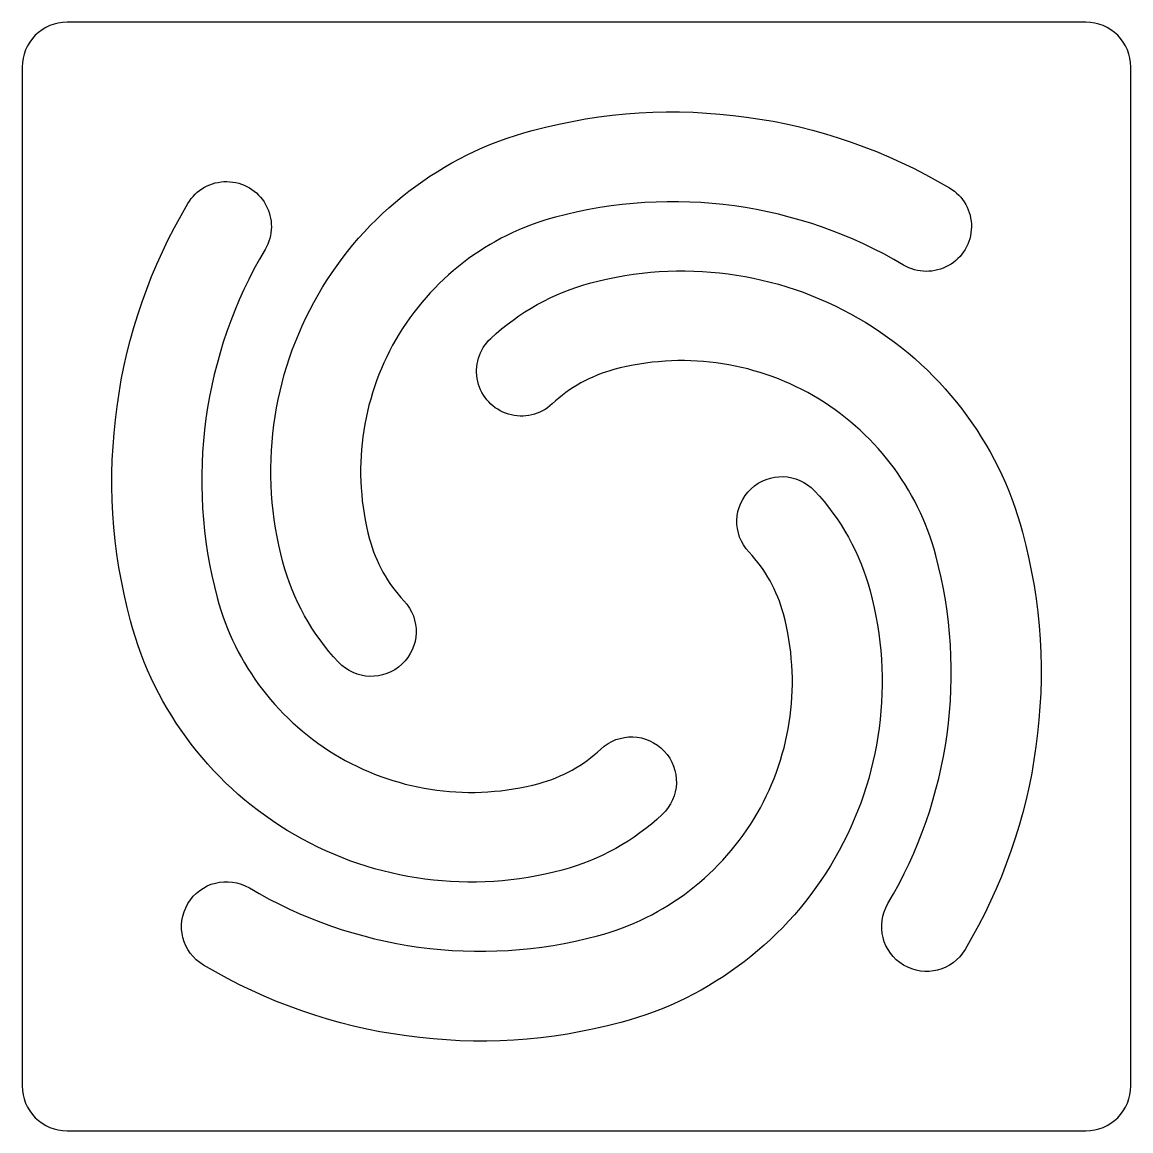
# Model space of a CAD drawing. Header units: millimetres. Extents: x -27.8 to 27.8, y -27.8 to 27.8.
import ezdxf

# ---------------------------------------------------------------- set-up
doc = ezdxf.new("R2010")
doc.units = ezdxf.units.MM
doc.layers.add('logo-outline', color=7, linetype='Continuous')
doc.layers.add('logo-square', color=7, linetype='Continuous')

msp = doc.modelspace()

# ---------------------------------------------------------------- linework, layer by layer
at = {"layer": 'logo-outline'}
for points in [[(-11.952, -4.305, -0.123551), (-14.746, 0.716, -0.414214), (-2.226, 22.401, -0.201938), (18.729, 19.518, -1), (16.429, 15.64, 0.201938), (-1.059, 18.046, 0.414214), (-10.391, 1.883, 0.123551), (-8.664, -1.22, -1)], [(4.305, -11.952, -0.123551), (-0.716, -14.746, -0.414214), (-22.401, -2.226, -0.201938), (-19.518, 18.729, -1), (-15.64, 16.429, 0.201938), (-18.046, -1.059, 0.414214), (-1.883, -10.391, 0.123551), (1.22, -8.664, -1)], [(-4.305, 11.952, -0.123551), (0.716, 14.746, -0.414214), (22.401, 2.226, -0.201938), (19.518, -18.729, -1), (15.64, -16.429, 0.201938), (18.046, 1.059, 0.414214), (1.883, 10.391, 0.123551), (-1.22, 8.664, -1)], [(11.952, 4.305, -0.123551), (14.746, -0.716, -0.414214), (2.226, -22.401, -0.201938), (-18.729, -19.518, -1), (-16.429, -15.64, 0.201938), (1.059, -18.046, 0.414214), (10.391, -1.883, 0.123551), (8.664, 1.22, -1)]]:
    msp.add_lwpolyline(points, format="xyb", close=True, dxfattribs=at)
at = {"layer": 'logo-square'}
msp.add_lwpolyline([(25.584, 27.838), (-25.584, 27.838, 0.414214), (-27.838, 25.584), (-27.838, -25.584, 0.414214), (-25.584, -27.838), (25.584, -27.838, 0.414214), (27.838, -25.584), (27.838, 25.584, 0.414214)], format="xyb", close=True, dxfattribs=at)

doc.saveas('drawing.dxf')
